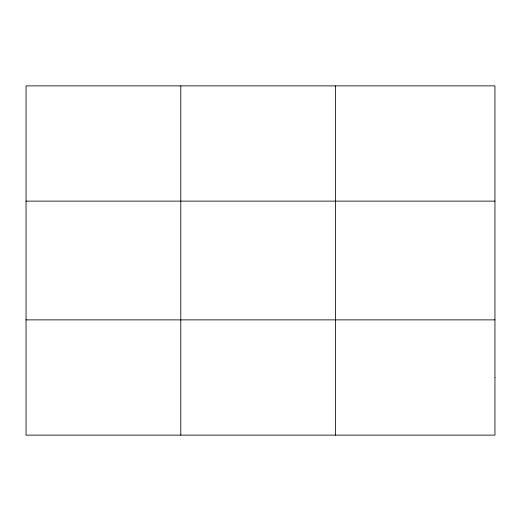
<?xml version="1.0" encoding="UTF-8"?>
<svg xmlns="http://www.w3.org/2000/svg" width="521" height="521" viewBox="0 0 521 521"><rect width="100%" height="100%" fill="white"/><g stroke="black" fill="none" stroke-linecap="round" stroke-linejoin="round"><path stroke-width="0.78" d="M180.787 435.126L180.787 85.874M335.524 435.126L335.524 85.874M26.05 201.126L494.95 201.126M26.05 319.874L494.95 319.874M494.95 377.497L494.95 435.126L26.05 435.126L26.05 85.874L494.95 85.874L494.95 377.497"/></g></svg>
